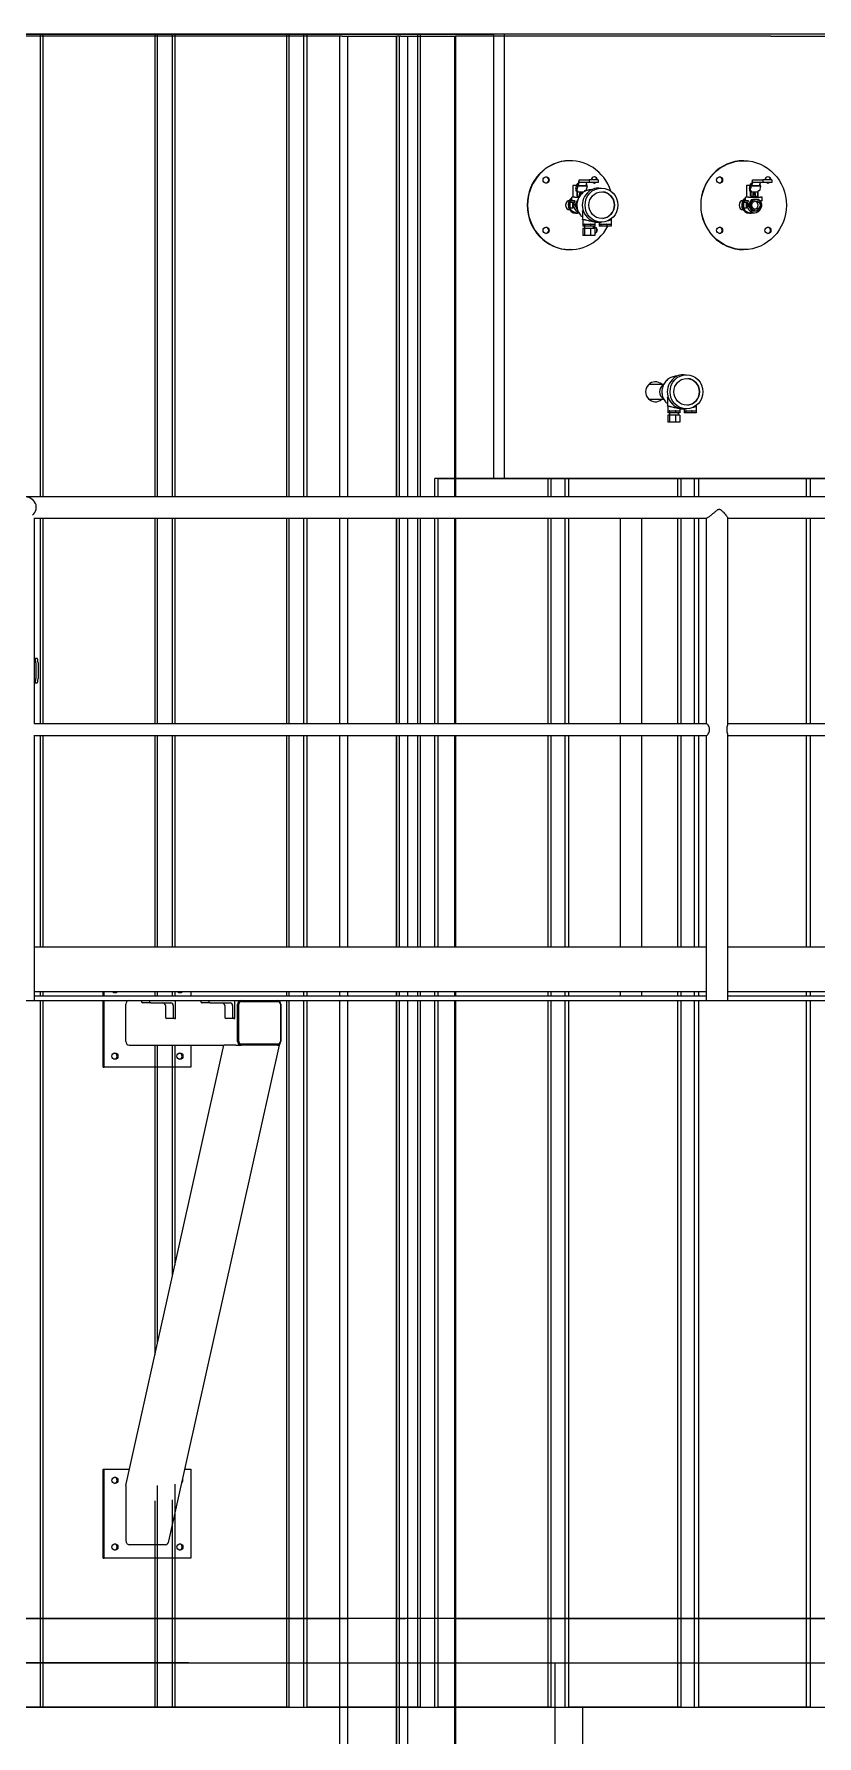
# Model space of a CAD drawing. Header units: millimetres. Extents: x -4172 to 126100, y -2 to 142133.
# Drawn here: x 58846 to 60608, y 45053 to 48883 of the extents above; entities that cross this region are included whole.
import ezdxf

# ---------------------------------------------------------------- set-up
doc = ezdxf.new("R2010")
doc.units = ezdxf.units.MM
doc.header["$LTSCALE"] = 100
doc.layers.add('Visible', color=7, linetype='Continuous', lineweight=25)

msp = doc.modelspace()

# ---------------------------------------------------------------- linework, layer by layer
at = {"layer": 'Visible'}
for p, q in [((70191.78, 48882.58), (48111.86, 48882.58)), ((48111.86, 48882.58), (59880.11, 48882.58)), ((59904.56, 48882.58), (48111.86, 48882.58)), ((59539.1, 48877.58), (58818.44, 48877.58)), ((59118.15, 48882.58), (58860.83, 48882.58)), ((58860.83, 48882.58), (58865.59, 48882.58)), ((58860.83, 47841.73), (58860.83, 48882.58)), ((58865.59, 48882.58), (59123.69, 48882.58)), ((58865.59, 48882.58), (58865.59, 47841.73)), ((59118.15, 48882.58), (59118.15, 47841.73)), ((59123.69, 48882.58), (59118.15, 48882.58)), ((59123.69, 47841.73), (59123.69, 48882.58)), ((59414.03, 48882.58), (59157.64, 48882.58)), ((59157.64, 48882.58), (59163.18, 48882.58)), ((59157.64, 47841.73), (59157.64, 48882.58)), ((59163.18, 48882.58), (59420.35, 48882.58)), ((59163.18, 48882.58), (59163.18, 47841.73)), ((59420.35, 48882.58), (59414.03, 48882.58)), ((59414.03, 48882.58), (59414.03, 47841.73)), ((59420.35, 47841.73), (59420.35, 48882.58)), ((59708.69, 48882.58), (59453.37, 48882.58)), ((59453.37, 48882.58), (59459.69, 48882.58)), ((59453.37, 47841.73), (59453.37, 48882.58)), ((59459.69, 48882.58), (59715.79, 48882.58)), ((59459.69, 48882.58), (59459.69, 47841.73)), ((59534.34, 47841.73), (59534.34, 48877.58)), ((59539.1, 48877.58), (59551.92, 48877.58)), ((59551.92, 48877.58), (59661.48, 48877.58)), ((59551.92, 47841.73), (59551.92, 48877.58)), ((59661.48, 48877.58), (59662.25, 48877.58)), ((59661.48, 47841.73), (59661.48, 48877.58)), ((59671.54, 48877.58), (59662.25, 48877.58)), ((59662.41, 47841.73), (59662.41, 48877.58)), ((59668.29, 47841.73), (59668.29, 48877.58)), ((59671.54, 48877.58), (59686.95, 48877.58)), ((59686.95, 48877.58), (59792.96, 48877.58)), ((59686.95, 47841.73), (59686.95, 48877.58)), ((59708.69, 48882.58), (59708.69, 47841.73)), ((59715.79, 48882.58), (59708.69, 48882.58)), ((59715.79, 47841.73), (59715.79, 48882.58)), ((59792.96, 48877.58), (59794.43, 48877.58)), ((59792.96, 47841.73), (59792.96, 48877.58)), ((60504.09, 48877.58), (59794.43, 48877.58)), ((59794.97, 47841.73), (59794.97, 48877.58)), ((59880.11, 48882.58), (59880.11, 47882.58)), ((59904.56, 48882.58), (59880.11, 48882.58)), ((59904.56, 47882.58), (59904.56, 48882.58)), ((60504.09, 48877.58), (60698.35, 48877.58)), ((60052.62, 48597.58), (60051.78, 48597.58)), ((60443.21, 48597.58), (60442.37, 48597.58)), ((60066.93, 48541.58), (60058.36, 48541.58)), ((60058.36, 48541.58), (60058.36, 48515.58)), ((60065.1, 48534.97), (60068.05, 48545.58)), ((60065.1, 48534.97), (60066.47, 48530.02)), ((60065.33, 48532.68), (60065.73, 48532.68)), ((60065.33, 48532.68), (60065.33, 48529.68)), ((60065.33, 48529.68), (60066.82, 48529.68)), ((60069.42, 48540.63), (60066.47, 48530.02)), ((60069.36, 48530.02), (60066.47, 48530.02)), ((60066.82, 48529.68), (60068.47, 48529.68)), ((60068.57, 48530.02), (60067.89, 48527.59)), ((60067.89, 48517.78), (60067.89, 48527.59)), ((60069.42, 48540.63), (60068.05, 48545.58)), ((60070.75, 48545.58), (60068.05, 48545.58)), ((60069.36, 48530.02), (60068.45, 48526.76)), ((60082.77, 48526.76), (60068.45, 48526.76)), ((60068.45, 48526.76), (60068.45, 48517.78)), ((60090.56, 48540.63), (60069.42, 48540.63)), ((60070.36, 48544.16), (60072.54, 48551.98)), ((60070.36, 48544.16), (60070.95, 48542.04)), ((60070.95, 48542.04), (60072.66, 48548.18)), ((60070.95, 48542.04), (60088.24, 48542.04)), ((60072.54, 48554.18), (60095.49, 48554.18)), ((60072.54, 48548.18), (60072.54, 48554.18)), ((60095.49, 48548.18), (60072.54, 48548.18)), ((60073.25, 48524.69), (60073.25, 48517.78)), ((60079.02, 48524.69), (60073.25, 48524.69)), ((60073.84, 48522.18), (60073.25, 48522.18)), ((60073.84, 48522.18), (60077.39, 48522.18)), ((60073.84, 48518.53), (60073.84, 48522.18)), ((60078.46, 48524.69), (60078.46, 48523.26)), ((60079.02, 48523.78), (60079.02, 48524.69)), ((60084.72, 48530.02), (60084.05, 48527.6)), ((60084.36, 48528.72), (60084.36, 48527.79)), ((60087.61, 48530.02), (60084.72, 48530.02)), ((60090.56, 48540.63), (60087.61, 48530.02)), ((60088.24, 48542.04), (60089.95, 48548.18)), ((60090.56, 48540.63), (60089.2, 48545.5)), ((60095.49, 48554.18), (60095.49, 48548.18)), ((60115.66, 48554.18), (60095.49, 48554.18)), ((60115.66, 48548.18), (60095.49, 48548.18)), ((60100.42, 48532.58), (60101.5, 48532.61)), ((60115.66, 48554.18), (60115.66, 48548.18)), ((60116.78, 48536.05), (60122.89, 48536.05)), ((60457.53, 48541.58), (60448.95, 48541.58)), ((60448.95, 48541.58), (60448.95, 48515.58)), ((60455.69, 48534.97), (60458.64, 48545.58)), ((60455.69, 48534.97), (60457.06, 48530.02)), ((60455.92, 48532.68), (60456.33, 48532.68)), ((60455.92, 48532.68), (60455.92, 48529.68)), ((60455.92, 48529.68), (60457.41, 48529.68)), ((60460.01, 48540.63), (60457.06, 48530.02)), ((60459.95, 48530.02), (60457.06, 48530.02)), ((60457.41, 48529.68), (60459.06, 48529.68)), ((60459.16, 48530.02), (60458.48, 48527.59)), ((60458.48, 48517.78), (60458.48, 48527.59)), ((60460.01, 48540.63), (60458.64, 48545.58)), ((60461.35, 48545.58), (60458.64, 48545.58)), ((60459.95, 48530.02), (60459.04, 48526.76)), ((60474.41, 48526.76), (60459.04, 48526.76)), ((60459.04, 48526.76), (60459.04, 48517.78)), ((60481.15, 48540.63), (60460.01, 48540.63)), ((60460.95, 48544.16), (60463.13, 48551.98)), ((60460.95, 48544.16), (60461.54, 48542.04)), ((60461.54, 48542.04), (60463.25, 48548.18)), ((60461.54, 48542.04), (60478.83, 48542.04)), ((60463.13, 48554.18), (60486.08, 48554.18)), ((60463.13, 48548.18), (60463.13, 48554.18)), ((60486.08, 48548.18), (60463.13, 48548.18)), ((60463.84, 48524.69), (60463.84, 48517.78)), ((60469.61, 48524.69), (60463.84, 48524.69)), ((60464.43, 48522.18), (60463.84, 48522.18)), ((60464.43, 48522.18), (60469.24, 48522.18)), ((60464.43, 48518.53), (60464.43, 48522.18)), ((60469.05, 48524.69), (60469.05, 48522.18)), ((60469.24, 48518.53), (60469.24, 48522.18)), ((60469.61, 48517.78), (60469.61, 48524.69)), ((60475.31, 48530.02), (60474.41, 48526.76)), ((60474.41, 48526.76), (60474.41, 48517.78)), ((60474.95, 48528.72), (60474.95, 48515.58)), ((60478.2, 48530.02), (60475.31, 48530.02)), ((60481.15, 48540.63), (60478.2, 48530.02)), ((60478.83, 48542.04), (60480.54, 48548.18)), ((60481.15, 48540.63), (60479.79, 48545.5)), ((60486.08, 48554.18), (60486.08, 48548.18)), ((60506.25, 48554.18), (60486.08, 48554.18)), ((60506.25, 48548.18), (60486.08, 48548.18)), ((60506.25, 48554.18), (60506.25, 48548.18)), ((60051.19, 48508.23), (60049.97, 48508.23)), ((60051.19, 48486.93), (60049.97, 48486.93)), ((60058.85, 48503.61), (60052.07, 48503.61)), ((60052.07, 48503.61), (60052.07, 48497.58)), ((60052.07, 48497.58), (60052.07, 48491.55)), ((60052.07, 48491.55), (60058.85, 48491.55)), ((60063.17, 48515.58), (60056.46, 48515.58)), ((60056.46, 48507.58), (60056.46, 48515.58)), ((60063.17, 48507.58), (60056.46, 48507.58)), ((60059.91, 48503.61), (60058.85, 48503.61)), ((60058.85, 48497.58), (60058.85, 48503.61)), ((60058.85, 48491.55), (60058.85, 48497.58)), ((60059.91, 48491.55), (60058.85, 48491.55)), ((60067.59, 48506.3), (60062.75, 48497.58)), ((60062.75, 48497.58), (60067.59, 48488.86)), ((60062.75, 48497.58), (60065.67, 48497.58)), ((60063.17, 48515.58), (60072.44, 48515.58)), ((60063.17, 48507.58), (60063.41, 48507.58)), ((60068.45, 48517.78), (60067.89, 48517.78)), ((60068.45, 48517.78), (60073.25, 48517.78)), ((60069.69, 48510.08), (60068.98, 48508.8)), ((60068.98, 48486.35), (60069.69, 48485.08)), ((60069.69, 48510.08), (60069.86, 48510.08)), ((60069.69, 48485.08), (60069.86, 48485.08)), ((60072.51, 48517.78), (60072.51, 48517.41)), ((60072.51, 48517.41), (60072.94, 48517.78)), ((60073.25, 48518.04), (60073.84, 48518.53)), ((60073.84, 48518.53), (60074.36, 48518.53)), ((60080.35, 48483.81), (60080.35, 48465.52)), ((60441.78, 48508.23), (60440.56, 48508.23)), ((60441.78, 48486.93), (60440.56, 48486.93)), ((60449.44, 48503.61), (60442.66, 48503.61)), ((60442.66, 48503.61), (60442.66, 48497.58)), ((60442.66, 48497.58), (60442.66, 48491.55)), ((60442.66, 48491.55), (60449.44, 48491.55)), ((60453.76, 48515.58), (60447.05, 48515.58)), ((60447.05, 48507.58), (60447.05, 48515.58)), ((60453.76, 48507.58), (60447.05, 48507.58)), ((60450.5, 48503.61), (60449.44, 48503.61)), ((60449.44, 48497.58), (60449.44, 48503.61)), ((60449.44, 48491.55), (60449.44, 48497.58)), ((60450.5, 48491.55), (60449.44, 48491.55)), ((60460.28, 48510.08), (60453.34, 48497.58)), ((60453.34, 48497.58), (60460.28, 48485.08)), ((60453.34, 48497.58), (60456.37, 48497.58)), ((60453.76, 48515.58), (60480.66, 48515.58)), ((60453.76, 48507.58), (60454, 48507.58)), ((60459.04, 48517.78), (60458.48, 48517.78)), ((60459.04, 48517.78), (60463.84, 48517.78)), ((60460.28, 48510.08), (60463.3, 48510.08)), ((60460.28, 48485.08), (60463.3, 48485.08)), ((60463.1, 48517.78), (60463.1, 48517.41)), ((60463.1, 48517.41), (60463.53, 48517.78)), ((60463.84, 48518.04), (60464.43, 48518.53)), ((60464.43, 48518.53), (60469.24, 48518.53)), ((60467.9, 48517.41), (60469.24, 48518.53)), ((60469.05, 48518.38), (60469.05, 48517.78)), ((60469.05, 48517.78), (60469.61, 48517.78)), ((60469.61, 48517.78), (60474.41, 48517.78)), ((60480.41, 48507.58), (60480.66, 48507.58)), ((60484.45, 48515.58), (60480.66, 48515.58)), ((60484.45, 48507.58), (60480.66, 48507.58)), ((60484.45, 48507.58), (60484.45, 48515.58)), ((60065.13, 48479.58), (60066.91, 48479.58)), ((60066.91, 48480.58), (60071.89, 48480.58)), ((60077.77, 48472.58), (60077.89, 48472.58)), ((60080.94, 48465.33), (60080.94, 48455.08)), ((60080.94, 48455.08), (60084.64, 48455.08)), ((60080.99, 48455.08), (60080.99, 48450.08)), ((60084.84, 48450.08), (60080.99, 48450.08)), ((60084.84, 48445.08), (60080.99, 48445.08)), ((60080.99, 48445.08), (60080.99, 48429.08)), ((60084.44, 48450.08), (60084.44, 48445.08)), ((60084.84, 48455.08), (60084.64, 48455.08)), ((60085.56, 48455.08), (60084.84, 48455.08)), ((60084.84, 48455.08), (60084.84, 48450.08)), ((60098.3, 48450.08), (60084.84, 48450.08)), ((60098.3, 48445.08), (60084.84, 48445.08)), ((60084.84, 48445.08), (60084.84, 48429.08)), ((60085.56, 48455.08), (60097.57, 48455.08)), ((60098.3, 48455.08), (60097.57, 48455.08)), ((60098.81, 48455.08), (60098.3, 48455.08)), ((60098.3, 48455.08), (60098.3, 48450.08)), ((60107.9, 48450.08), (60098.3, 48450.08)), ((60107.9, 48445.08), (60098.3, 48445.08)), ((60098.3, 48445.08), (60098.3, 48429.08)), ((60098.81, 48455.08), (60107.38, 48455.08)), ((60104.44, 48450.08), (60104.44, 48445.08)), ((60107.31, 48460.38), (60107.31, 48459.08)), ((60108.84, 48459.08), (60107.31, 48459.08)), ((60107.9, 48455.08), (60107.38, 48455.08)), ((60107.9, 48455.08), (60107.9, 48450.08)), ((60107.9, 48455.08), (60107.94, 48455.08)), ((60107.9, 48445.08), (60107.9, 48429.08)), ((60107.94, 48459.08), (60107.94, 48455.08)), ((60108.84, 48460.01), (60108.84, 48459.08)), ((60108.84, 48459.08), (60120.72, 48459.08)), ((60116.78, 48459.11), (60122.89, 48459.11)), ((60117.44, 48459.08), (60117.44, 48455.08)), ((60117.44, 48455.08), (60121.14, 48455.08)), ((60117.49, 48455.08), (60117.49, 48450.08)), ((60121.34, 48450.08), (60117.49, 48450.08)), ((60120.72, 48459.11), (60120.72, 48459.08)), ((60122.25, 48459.08), (60120.72, 48459.08)), ((60121.34, 48455.08), (60121.14, 48455.08)), ((60122.06, 48455.08), (60121.34, 48455.08)), ((60121.34, 48455.08), (60121.34, 48450.08)), ((60134.8, 48450.08), (60121.34, 48450.08)), ((60122.06, 48455.08), (60134.07, 48455.08)), ((60122.25, 48459.11), (60122.25, 48459.08)), ((60134.8, 48455.08), (60134.07, 48455.08)), ((60135.31, 48455.08), (60134.8, 48455.08)), ((60134.8, 48455.08), (60134.8, 48450.08)), ((60144.4, 48450.08), (60134.8, 48450.08)), ((60135.31, 48455.08), (60143.88, 48455.08)), ((60144.4, 48455.08), (60143.88, 48455.08)), ((60144.4, 48455.08), (60144.4, 48450.08)), ((60144.4, 48455.08), (60144.44, 48455.08)), ((60144.44, 48464.96), (60144.44, 48455.08)), ((60145.03, 48466.78), (60145.03, 48465.52)), ((60455.72, 48479.58), (60457.5, 48479.58)), ((60457.5, 48480.58), (60467.21, 48480.58)), ((60084.84, 48429.08), (60080.99, 48429.08)), ((60098.3, 48429.08), (60084.84, 48429.08)), ((60107.9, 48429.08), (60098.3, 48429.08)), ((60052.62, 48397.58), (60051.78, 48397.58)), ((60443.21, 48397.58), (60442.37, 48397.58)), ((60291.72, 48112.58), (60292.8, 48112.61)), ((60308.08, 48116.05), (60314.19, 48116.05)), ((60229.73, 48094.43), (60263.1, 48094.43)), ((60271.65, 48063.81), (60271.65, 48045.52)), ((60229.73, 48060.73), (60263.1, 48060.73)), ((60269.07, 48052.58), (60269.18, 48052.58)), ((60272.24, 48045.33), (60272.24, 48035.08)), ((60272.24, 48035.08), (60275.93, 48035.08)), ((60272.28, 48035.08), (60272.28, 48030.08)), ((60276.14, 48030.08), (60272.28, 48030.08)), ((60276.14, 48025.08), (60272.28, 48025.08)), ((60272.28, 48025.08), (60272.28, 48009.08)), ((60275.74, 48030.08), (60275.74, 48025.08)), ((60276.14, 48035.08), (60275.93, 48035.08)), ((60276.86, 48035.08), (60276.14, 48035.08)), ((60276.14, 48035.08), (60276.14, 48030.08)), ((60289.59, 48030.08), (60276.14, 48030.08)), ((60289.59, 48025.08), (60276.14, 48025.08)), ((60276.14, 48025.08), (60276.14, 48009.08)), ((60276.86, 48035.08), (60288.87, 48035.08)), ((60289.59, 48035.08), (60288.87, 48035.08)), ((60290.11, 48035.08), (60289.59, 48035.08)), ((60289.59, 48035.08), (60289.59, 48030.08)), ((60299.19, 48030.08), (60289.59, 48030.08)), ((60299.19, 48025.08), (60289.59, 48025.08)), ((60289.59, 48025.08), (60289.59, 48009.08)), ((60290.11, 48035.08), (60298.68, 48035.08)), ((60295.74, 48030.08), (60295.74, 48025.08)), ((60298.61, 48040.38), (60298.61, 48039.08)), ((60300.13, 48039.08), (60298.61, 48039.08)), ((60299.19, 48035.08), (60298.68, 48035.08)), ((60299.19, 48035.08), (60299.19, 48030.08)), ((60299.19, 48035.08), (60299.24, 48035.08)), ((60299.19, 48025.08), (60299.19, 48009.08)), ((60299.24, 48039.08), (60299.24, 48035.08)), ((60300.13, 48040.01), (60300.13, 48039.08)), ((60300.13, 48039.08), (60312.02, 48039.08)), ((60308.08, 48039.11), (60314.19, 48039.11)), ((60308.74, 48039.08), (60308.74, 48035.08)), ((60308.74, 48035.08), (60312.43, 48035.08)), ((60308.79, 48035.08), (60308.79, 48030.08)), ((60312.64, 48030.08), (60308.79, 48030.08)), ((60312.02, 48039.11), (60312.02, 48039.08)), ((60313.54, 48039.08), (60312.02, 48039.08)), ((60312.64, 48035.08), (60312.43, 48035.08)), ((60313.36, 48035.08), (60312.64, 48035.08)), ((60312.64, 48035.08), (60312.64, 48030.08)), ((60326.09, 48030.08), (60312.64, 48030.08)), ((60313.36, 48035.08), (60325.37, 48035.08)), ((60313.54, 48039.11), (60313.54, 48039.08)), ((60326.09, 48035.08), (60325.37, 48035.08)), ((60326.61, 48035.08), (60326.09, 48035.08)), ((60326.09, 48035.08), (60326.09, 48030.08)), ((60335.69, 48030.08), (60326.09, 48030.08)), ((60326.61, 48035.08), (60335.18, 48035.08)), ((60335.69, 48035.08), (60335.18, 48035.08)), ((60335.69, 48035.08), (60335.69, 48030.08)), ((60335.69, 48035.08), (60335.74, 48035.08)), ((60335.74, 48044.96), (60335.74, 48035.08)), ((60336.33, 48046.78), (60336.33, 48045.52)), ((60276.14, 48009.08), (60272.28, 48009.08)), ((60289.59, 48009.08), (60276.14, 48009.08)), ((60299.19, 48009.08), (60289.59, 48009.08)), ((59747.86, 47841.73), (59747.86, 47882.58)), ((60002, 47882.58), (59747.86, 47882.58)), ((59754.96, 47882.58), (59747.86, 47882.58)), ((59754.96, 47882.58), (59754.96, 47841.73)), ((59754.96, 47882.58), (60009.86, 47882.58)), ((61467.92, 47882.58), (59880.11, 47882.58)), ((59904.56, 47882.58), (59880.11, 47882.58)), ((59904.56, 47882.58), (61495.19, 47882.58)), ((60002, 47882.58), (60002, 47841.73)), ((60002, 47882.58), (60009.86, 47882.58)), ((60009.86, 47841.73), (60009.86, 47882.58)), ((60040.97, 47841.73), (60040.97, 47882.58)), ((60293.78, 47882.58), (60040.97, 47882.58)), ((60048.84, 47882.58), (60040.97, 47882.58)), ((60048.84, 47882.58), (60048.84, 47841.73)), ((60048.84, 47882.58), (60302.42, 47882.58)), ((60293.78, 47882.58), (60293.78, 47841.73)), ((60293.78, 47882.58), (60302.42, 47882.58)), ((60302.42, 47841.73), (60302.42, 47882.58)), ((60332.55, 47841.73), (60332.55, 47882.58)), ((60583.9, 47882.58), (60332.55, 47882.58)), ((60341.18, 47882.58), (60332.55, 47882.58)), ((60341.18, 47882.58), (60341.18, 47841.73)), ((60341.18, 47882.58), (60593.3, 47882.58)), ((60583.9, 47882.58), (60583.9, 47841.73)), ((60583.9, 47882.58), (60593.3, 47882.58)), ((60593.3, 47841.73), (60593.3, 47882.58)), ((58822.38, 47841.73), (61990.74, 47841.73)), ((58846.06, 47793.95), (58846.06, 47330.07)), ((58846.06, 47793.43), (60359.09, 47793.43)), ((58860.83, 47331.03), (58860.83, 47793.43)), ((58865.59, 47793.43), (58865.59, 47331.03)), ((59118.15, 47793.43), (59118.15, 47331.03)), ((59123.69, 47331.03), (59123.69, 47793.43)), ((59157.64, 47331.03), (59157.64, 47793.43)), ((59163.18, 47793.43), (59163.18, 47331.03)), ((59414.03, 47793.43), (59414.03, 47331.03)), ((59420.35, 47331.03), (59420.35, 47793.43)), ((59453.37, 47331.03), (59453.37, 47793.43)), ((59459.69, 47793.43), (59459.69, 47331.03)), ((59534.34, 47331.03), (59534.34, 47793.43)), ((59551.92, 47331.03), (59551.92, 47793.43)), ((59661.48, 47331.03), (59661.48, 47793.43)), ((59662.41, 47331.03), (59662.41, 47793.43)), ((59668.29, 47331.03), (59668.29, 47793.43)), ((59686.95, 47331.03), (59686.95, 47793.43)), ((59708.69, 47793.43), (59708.69, 47331.03)), ((59715.79, 47331.03), (59715.79, 47793.43)), ((59747.86, 47331.03), (59747.86, 47793.43)), ((59754.96, 47793.43), (59754.96, 47331.03)), ((59792.96, 47331.03), (59792.96, 47793.43)), ((59794.97, 47331.03), (59794.97, 47793.43)), ((60002, 47793.43), (60002, 47331.03)), ((60009.86, 47331.03), (60009.86, 47793.43)), ((60040.97, 47331.03), (60040.97, 47793.43)), ((60048.84, 47793.43), (60048.84, 47331.03)), ((60164.99, 47793.43), (60164.99, 47331.03)), ((60213.29, 47793.43), (60213.29, 47331.03)), ((60293.78, 47793.43), (60293.78, 47331.03)), ((60302.42, 47331.03), (60302.42, 47793.43)), ((60332.55, 47331.03), (60332.55, 47793.43)), ((60341.18, 47793.43), (60341.18, 47331.03)), ((60358.4, 47793.43), (60358.4, 47331.03)), ((60406.7, 47793.95), (60406.7, 47330.07)), ((60406.7, 47793.43), (61966.81, 47793.43)), ((60583.9, 47793.43), (60583.9, 47331.03)), ((60593.3, 47331.03), (60593.3, 47793.43)), ((58846.06, 47477.58), (58847.98, 47477.58)), ((58852.85, 47477.58), (58847.98, 47477.58)), ((58850.24, 47467.58), (58850.24, 47432.58)), ((58855.11, 47467.58), (58855.11, 47432.58)), ((58847.98, 47422.58), (58846.06, 47422.58)), ((58847.98, 47422.58), (58852.85, 47422.58)), ((58846.06, 47331.03), (60359.09, 47331.03)), ((58846.06, 47305.09), (58846.06, 46707.58)), ((58846.06, 47304.13), (60359.09, 47304.13)), ((58860.83, 46827.58), (58860.83, 47304.13)), ((58865.59, 47304.13), (58865.59, 46827.58)), ((59118.15, 47304.13), (59118.15, 46827.58)), ((59123.69, 46827.58), (59123.69, 47304.13)), ((59157.64, 46827.58), (59157.64, 47304.13)), ((59163.18, 47304.13), (59163.18, 46827.58)), ((59414.03, 47304.13), (59414.03, 46827.58)), ((59420.35, 46827.58), (59420.35, 47304.13)), ((59453.37, 46827.58), (59453.37, 47304.13)), ((59459.69, 47304.13), (59459.69, 46827.58)), ((59534.34, 46827.58), (59534.34, 47304.13)), ((59551.92, 46827.58), (59551.92, 47304.13)), ((59661.48, 46827.58), (59661.48, 47304.13)), ((59662.41, 46827.58), (59662.41, 47304.13)), ((59668.29, 46827.58), (59668.29, 47304.13)), ((59686.95, 46827.58), (59686.95, 47304.13)), ((59708.69, 47304.13), (59708.69, 46827.58)), ((59715.79, 46827.58), (59715.79, 47304.13)), ((59747.86, 46827.58), (59747.86, 47304.13)), ((59754.96, 47304.13), (59754.96, 46827.58)), ((59792.96, 46827.58), (59792.96, 47304.13)), ((59794.97, 46827.58), (59794.97, 47304.13)), ((60002, 47304.13), (60002, 46827.58)), ((60009.86, 46827.58), (60009.86, 47304.13)), ((60040.97, 46827.58), (60040.97, 47304.13)), ((60048.84, 47304.13), (60048.84, 46827.58)), ((60164.99, 47304.13), (60164.99, 46827.58)), ((60213.29, 47304.13), (60213.29, 46827.58)), ((60293.78, 47304.13), (60293.78, 46827.58)), ((60302.42, 46827.58), (60302.42, 47304.13)), ((60332.55, 46827.58), (60332.55, 47304.13)), ((60341.18, 47304.13), (60341.18, 46827.58)), ((60358.4, 47304.13), (60358.4, 46707.58)), ((60406.7, 47331.03), (61966.81, 47331.03)), ((60406.7, 47305.09), (60406.7, 46707.58)), ((60406.7, 47304.13), (61966.81, 47304.13)), ((60583.9, 47304.13), (60583.9, 46827.58)), ((60593.3, 46827.58), (60593.3, 47304.13)), ((60358.4, 46827.58), (58846.06, 46827.58)), ((61961.83, 46827.58), (60406.7, 46827.58)), ((60358.4, 46727.58), (58846.06, 46727.58)), ((58860.83, 46717.58), (58860.83, 46727.58)), ((58865.59, 46727.58), (58865.59, 46717.58)), ((59001.91, 46717.58), (59001.91, 46727.58)), ((59003.69, 46717.58), (59003.69, 46727.58)), ((59118.15, 46727.58), (59118.15, 46717.58)), ((59123.69, 46717.58), (59123.69, 46727.58)), ((59157.64, 46717.58), (59157.64, 46727.58)), ((59163.18, 46727.58), (59163.18, 46717.58)), ((59198.67, 46727.58), (59198.67, 46717.58)), ((59414.03, 46727.58), (59414.03, 46717.58)), ((59420.35, 46717.58), (59420.35, 46727.58)), ((59453.37, 46717.58), (59453.37, 46727.58)), ((59459.69, 46727.58), (59459.69, 46717.58)), ((59534.34, 46717.58), (59534.34, 46727.58)), ((59551.92, 46717.58), (59551.92, 46727.58)), ((59661.48, 46717.58), (59661.48, 46727.58)), ((59662.41, 46717.58), (59662.41, 46727.58)), ((59668.29, 46717.58), (59668.29, 46727.58)), ((59686.95, 46717.58), (59686.95, 46727.58)), ((59708.69, 46727.58), (59708.69, 46717.58)), ((59715.79, 46717.58), (59715.79, 46727.58)), ((59747.86, 46717.58), (59747.86, 46727.58)), ((59754.96, 46727.58), (59754.96, 46717.58)), ((59792.96, 46717.58), (59792.96, 46727.58)), ((59794.97, 46717.58), (59794.97, 46727.58)), ((60002, 46727.58), (60002, 46717.58)), ((60009.86, 46717.58), (60009.86, 46727.58)), ((60040.97, 46717.58), (60040.97, 46727.58)), ((60048.84, 46727.58), (60048.84, 46717.58)), ((60164.99, 46727.58), (60164.99, 46717.58)), ((60213.29, 46727.58), (60213.29, 46717.58)), ((60293.78, 46727.58), (60293.78, 46717.58)), ((60302.42, 46717.58), (60302.42, 46727.58)), ((60332.55, 46717.58), (60332.55, 46727.58)), ((60341.18, 46727.58), (60341.18, 46717.58)), ((61961.83, 46727.58), (60406.7, 46727.58)), ((60583.9, 46727.58), (60583.9, 46717.58)), ((60593.3, 46717.58), (60593.3, 46727.58)), ((58797.76, 46707.58), (58846.06, 46707.58)), ((60358.4, 46717.58), (58846.06, 46717.58)), ((58846.06, 46707.58), (60358.4, 46707.58)), ((58860.83, 45117.58), (58860.83, 46707.58)), ((58865.59, 46707.58), (58865.59, 45117.58)), ((59001.91, 46557.58), (59001.91, 46707.58)), ((59003.69, 46557.58), (59003.69, 46707.58)), ((59052.44, 46615.58), (59052.44, 46699.58)), ((59087.94, 46707.58), (59087.94, 46705.58)), ((59108.69, 46702.58), (59090.87, 46702.58)), ((59105.76, 46707.58), (59105.76, 46705.58)), ((59108.69, 46702.58), (59153.53, 46702.58)), ((59141.56, 46696.58), (59141.56, 46670.58)), ((59159.38, 46696.58), (59159.38, 46670.58)), ((59164.25, 46667.58), (59164.25, 46707.58)), ((59221.58, 46707.58), (59221.58, 46705.58)), ((59242.33, 46702.58), (59224.51, 46702.58)), ((59239.4, 46707.58), (59239.4, 46705.58)), ((59242.33, 46702.58), (59287.17, 46702.58)), ((59275.2, 46696.58), (59275.2, 46670.58)), ((59293.02, 46696.58), (59293.02, 46670.58)), ((59297.9, 46667.58), (59297.9, 46707.58)), ((59304.13, 46615.58), (59304.13, 46699.58)), ((59306.08, 46699.58), (59306.08, 46615.58)), ((59306.75, 46615.58), (59306.75, 46699.58)), ((59312.6, 46705.58), (59311.93, 46705.58)), ((59312.6, 46705.58), (59394.49, 46705.58)), ((59400.34, 46699.58), (59400.34, 46615.58)), ((59401.62, 46699.58), (59401.62, 46615.58)), ((59414.03, 46707.58), (59414.03, 45117.58)), ((59420.35, 45117.58), (59420.35, 46707.58)), ((59453.37, 45117.58), (59453.37, 46707.58)), ((59459.69, 46707.58), (59459.69, 45117.58)), ((59534.34, 43695.08), (59534.34, 46707.58)), ((59551.92, 43695.08), (59551.92, 46707.58)), ((59661.48, 43454.73), (59661.48, 46707.58)), ((59662.41, 43454.73), (59662.41, 46707.58)), ((59668.29, 43454.73), (59668.29, 46707.58)), ((59686.95, 43454.73), (59686.95, 46707.58)), ((59708.69, 46707.58), (59708.69, 45117.58)), ((59715.79, 45117.58), (59715.79, 46707.58)), ((59747.86, 45117.58), (59747.86, 46707.58)), ((59754.96, 46707.58), (59754.96, 45117.58)), ((59792.96, 43454.73), (59792.96, 46707.58)), ((59794.97, 43454.73), (59794.97, 46707.58)), ((60002, 46707.58), (60002, 45117.58)), ((60009.86, 45117.58), (60009.86, 46707.58)), ((60040.97, 45117.58), (60040.97, 46707.58)), ((60048.84, 46707.58), (60048.84, 45117.58)), ((60293.78, 46707.58), (60293.78, 45117.58)), ((60302.42, 45117.58), (60302.42, 46707.58)), ((60332.55, 45117.58), (60332.55, 46707.58)), ((60341.18, 46707.58), (60341.18, 45117.58)), ((60358.4, 46707.58), (60406.7, 46707.58)), ((61961.34, 46717.58), (60406.7, 46717.58)), ((60406.7, 46707.58), (61961.34, 46707.58)), ((60583.9, 46707.58), (60583.9, 45117.58)), ((60593.3, 45117.58), (60593.3, 46707.58)), ((59162.3, 46667.58), (59144.48, 46667.58)), ((59162.3, 46667.58), (59164.25, 46667.58)), ((59295.95, 46667.58), (59278.13, 46667.58)), ((59295.95, 46667.58), (59297.9, 46667.58)), ((59052.82, 45616.87), (59273.49, 46607.58)), ((59060.24, 46607.58), (59273.49, 46607.58)), ((59118.15, 46607.58), (59118.15, 45910.18)), ((59123.69, 45935.04), (59123.69, 46607.58)), ((59149.55, 45491.11), (59398.23, 46607.58)), ((59157.64, 46087.5), (59157.64, 46607.58)), ((59163.18, 46607.58), (59163.18, 46112.36)), ((59198.67, 46607.58), (59198.67, 46557.58)), ((59273.49, 46607.58), (59273.88, 46607.58)), ((59300.34, 46607.58), (59273.88, 46607.58)), ((59300.34, 46607.58), (59310.66, 46607.58)), ((59310.66, 46607.58), (59311.93, 46607.58)), ((59311.93, 46609.58), (59312.6, 46609.58)), ((59393.82, 46607.58), (59311.93, 46607.58)), ((59394.49, 46609.58), (59312.6, 46609.58)), ((59393.82, 46607.58), (59398.23, 46607.58)), ((59001.91, 46557.58), (59003.69, 46557.58)), ((59198.67, 46557.58), (59003.69, 46557.58)), ((59001.91, 45653.28), (59003.69, 45653.28)), ((59001.91, 45453.28), (59001.91, 45653.28)), ((59003.69, 45453.28), (59003.69, 45653.28)), ((59003.69, 45653.28), (59060.93, 45653.28)), ((59185.67, 45653.28), (59198.67, 45653.28)), ((59198.67, 45653.28), (59198.67, 45453.28)), ((59052.44, 45613.39), (59052.44, 45494.59)), ((59123.69, 45117.58), (59123.69, 45616.85)), ((59163.18, 45619.48), (59163.18, 45117.58)), ((59118.15, 45581.92), (59118.15, 45117.58)), ((59157.64, 45117.58), (59157.64, 45584.55)), ((59142.13, 45483.28), (59060.24, 45483.28)), ((59001.91, 45453.28), (59003.69, 45453.28)), ((59198.67, 45453.28), (59003.69, 45453.28)), ((58774.07, 45317.58), (59550.42, 45317.58)), ((62575.22, 45317.58), (58806.79, 45317.58)), ((59661.72, 45317.58), (59682.06, 45317.58)), ((59793.13, 45317.58), (61593.42, 45317.58)), ((58720.55, 45217.58), (60018.6, 45217.58)), ((59193.56, 45217.58), (58720.55, 45217.58)), ((60018.6, 42817.58), (60018.6, 45217.58)), ((60018.6, 45217.58), (65037.92, 45217.58)), ((58787.31, 45117.58), (60081.19, 45117.58)), ((59193.56, 45117.58), (58787.31, 45117.58)), ((58860.83, 45117.58), (58865.59, 45117.58)), ((58860.83, 45117.58), (59118.15, 45117.58)), ((59123.69, 45117.58), (58865.59, 45117.58)), ((59123.69, 45117.58), (59118.15, 45117.58)), ((59157.64, 45117.58), (59163.18, 45117.58)), ((59157.64, 45117.58), (59414.03, 45117.58)), ((59420.35, 45117.58), (59163.18, 45117.58)), ((59420.35, 45117.58), (59414.03, 45117.58)), ((59453.37, 45117.58), (59459.69, 45117.58)), ((59453.37, 45117.58), (59708.69, 45117.58)), ((59715.79, 45117.58), (59459.69, 45117.58)), ((59715.79, 45117.58), (59708.69, 45117.58)), ((59747.86, 45117.58), (59754.96, 45117.58)), ((59747.86, 45117.58), (60002, 45117.58)), ((60009.86, 45117.58), (59754.96, 45117.58)), ((60009.86, 45117.58), (60002, 45117.58)), ((60040.97, 45117.58), (60293.78, 45117.58)), ((60040.97, 45117.58), (60048.84, 45117.58)), ((60302.42, 45117.58), (60048.84, 45117.58)), ((60081.19, 42817.58), (60081.19, 45117.58)), ((60081.19, 45117.58), (64911.1, 45117.58)), ((60302.42, 45117.58), (60293.78, 45117.58)), ((60332.55, 45117.58), (60341.18, 45117.58)), ((60332.55, 45117.58), (60583.9, 45117.58)), ((60593.3, 45117.58), (60341.18, 45117.58)), ((60593.3, 45117.58), (60583.9, 45117.58))]:
    msp.add_line(p, q, dxfattribs=at)
msp.add_arc((57036.78, 37769.16), 17108.42, 40.510533, 105.020452, dxfattribs=at)
for centre, major_axis, ratio, start_param, end_param in [((60052.62, 48497.58), (0, 100), 0.9605429, 5.0360516, 10.5006103), ((60051.78, 48497.58), (0, -100), 0.9605429, 3.1415927, 6.2831853), ((59997.44, 48554.15), (0, -7), 0.9605429, 0.0620878, 3.0795048), ((60106.95, 48554.15), (0, 7), 0.9605429, 4.7168829, 7.8494877), ((60106.12, 48554.15), (0, 7), 0.9605429, 4.7168829, 6.2210975), ((60442.37, 48497.58), (0, -100), 0.9605429, 3.1415927, 6.2831853), ((60388.04, 48554.15), (0, -7), 0.9605429, 0.0620878, 3.0795048), ((60497.54, 48554.15), (0, 7), 0.9605429, 4.7168829, 7.8494877), ((60496.71, 48554.15), (0, 7), 0.9605429, 4.7168829, 6.2210975), ((60066.82, 48535.68), (0, -6), 0.2781319, 0, 0.3398369), ((60116.78, 48497.58), (0, 38.47), 0.9605429, 0, 3.1415927), ((60106.95, 48554.15), (0, -7), 0.9605429, 5.7334234, 6.8329472), ((60106.12, 48554.15), (0, -7), 0.9605429, 0.0620878, 0.5497619), ((60123.14, 48497.58), (0, -30), 0.9605429, 0.0874474, 3.0541452), ((60457.41, 48535.68), (0, -6), 0.2781319, 0, 0.3398369), ((60497.54, 48554.15), (0, -7), 0.9605429, 5.7334234, 6.8329472), ((60496.71, 48554.15), (0, -7), 0.9605429, 0.0620878, 0.5497619), ((60052.62, 48497.58), (0, -11), 0.9605429, 3.2577303, 6.1670477), ((60065.13, 48497.58), (0, -18), 0.9605429, 3.6669326, 6.2831853), ((60066.91, 48497.58), (0, -18), 0.9605429, 3.7906815, 6.5817429), ((60066.91, 48497.58), (0, -17), 0.9605429, 3.8361134, 6.2831853), ((60075.18, 48497.58), (0, -17), 0.9605429, 4.3497265, 4.712389), ((60075.18, 48497.58), (0, -17), 0.9605429, 4.712389, 5.0750515), ((60076.62, 48497.58), (0, -17), 0.9605429, 4.0835141, 5.9598827), ((60084.88, 48497.58), (0, -20), 0.9605429, 4.0404149, 5.384363), ((60071.36, 48514.43), (13, 0.89), 0.223646, 1.3818909, 1.467145), ((60443.21, 48497.58), (0, -11), 0.9605429, 3.2577303, 6.1670477), ((60455.72, 48497.58), (0, -18), 0.9605429, 3.6669326, 6.2831853), ((60457.5, 48497.58), (0, -18), 0.9605429, 3.7906815, 6.6180815), ((60457.5, 48497.58), (0, -17), 0.9605429, 3.8361134, 6.2831853), ((60465.77, 48497.58), (0, -17), 0.9605429, 4.3497265, 4.712389), ((60465.77, 48497.58), (0, -17), 0.9605429, 4.712389, 5.0750515), ((60467.21, 48497.58), (0, -17), 0.9605429, 4.0835141, 7.7774979), ((60470.55, 48497.58), (0, -12.5), 0.9605429, 4.1887902, 5.2359878), ((60470.55, 48497.58), (0, 12.5), 0.9605429, 0, 1.0471976), ((60470.55, 48497.58), (0, -12.5), 0.9605429, 5.2359878, 6.2831853), ((60461.95, 48514.43), (13, 0.89), 0.223646, 1.0801186, 1.467145), ((60466.37, 48497.58), (0, -9.43), 0.9605429, 0.1201408, 3.0214519), ((60470.55, 48497.58), (0, 12.5), 0.9605429, 5.2359878, 6.2831853), ((60470.55, 48497.58), (0, -12.5), 0.9605429, 0, 1.0471976), ((60467.21, 48497.58), (0, -17), 0.9605429, 1.64728, 2.1996713), ((60470.55, 48497.58), (0, 12.5), 0.9605429, 4.1887902, 5.2359878), ((59997.44, 48441.01), (0, -7), 0.9605429, 0.0620878, 3.0795048), ((60116.84, 48560.08), (3.13, 99.95), 0.9604698, 2.9805305, 3.0659439), ((60106.95, 48441.01), (0, 7), 0.9605429, 3.2823255, 6.6658028), ((60106.12, 48441.01), (0, -7), 0.9605429, 0.267545, 3.0795048), ((60114.78, 48560.08), (0, -100), 0.9605429, 6.2053565, 6.2059051), ((60388.04, 48441.01), (0, -7), 0.9605429, 0.0620878, 3.0795048), ((60496.71, 48441.01), (0, -7), 0.9605429, 0.0620878, 3.0795048), ((60244.29, 48077.58), (0, 22.5), 0.9764766, 5.5587728, 10.1491905), ((60308.08, 48077.58), (0, 38.47), 0.9605429, 0, 3.1415927), ((60314.43, 48077.58), (0, -30), 0.9605429, 0.0874474, 3.0541452), ((60269.5, 48077.58), (0, -16.85), 0.9605429, 3.6087424, 5.8160356), ((60308.14, 48140.08), (3.13, 99.95), 0.9604698, 2.9805305, 3.0659439), ((60306.07, 48140.08), (0, -100), 0.9605429, 6.2053565, 6.2059051), ((58822.38, 47817.58), (28.91, 0), 0.835436, 5.4754984, 7.8539816), ((58847.98, 47467.58), (0, 10), 0.2268347, 4.712389, 6.2831853), ((58852.85, 47467.58), (0, 10), 0.2268347, 4.712389, 6.2831853), ((58847.98, 47432.58), (0, -10), 0.2268347, 0, 1.5707963), ((58852.85, 47432.58), (0, -10), 0.2268347, 0, 1.5707963), ((59028.07, 46732.58), (0, -7), 0.9748782, 5.5079919, 7.0583787), ((59026.28, 46732.58), (0, -7), 0.9748782, 0.1309329, 0.7751934), ((59174.3, 46732.58), (0, -7), 0.9748782, 5.5079919, 7.0583787), ((59172.52, 46732.58), (0, -7), 0.9748782, 0.1309329, 0.7751934), ((59060.24, 46699.58), (0, 8), 0.9748782, 0, 1.5707963), ((59090.87, 46705.58), (0, -3), 0.9748782, 4.712389, 6.2831853), ((59108.69, 46705.58), (0, -3), 0.9748782, 4.712389, 6.2831853), ((59135.71, 46696.58), (0, 6), 0.9748782, 4.712389, 6.2831853), ((59153.53, 46696.58), (0, 6), 0.9748782, 4.712389, 6.2831853), ((59224.51, 46705.58), (0, -3), 0.9748782, 4.712389, 6.2831853), ((59242.33, 46705.58), (0, -3), 0.9748782, 4.712389, 6.2831853), ((59269.35, 46696.58), (0, 6), 0.9748782, 4.712389, 6.2831853), ((59287.17, 46696.58), (0, 6), 0.9748782, 4.712389, 6.2831853), ((59311.93, 46699.58), (0, 8), 0.9748782, 0, 1.5707963), ((59311.93, 46699.58), (0, 6), 0.9748782, 0, 1.5707963), ((59312.6, 46699.58), (0, 6), 0.9748782, 0, 1.5707963), ((59393.82, 46699.58), (0, 8), 0.9748782, 4.712389, 6.2831853), ((59394.49, 46699.58), (0, 6), 0.9748782, 4.712389, 6.2831853), ((59144.48, 46670.58), (0, -3), 0.9748782, 4.712389, 6.2831853), ((59162.3, 46670.58), (0, -3), 0.9748782, 4.712389, 6.2831853), ((59278.13, 46670.58), (0, -3), 0.9748782, 4.712389, 6.2831853), ((59295.95, 46670.58), (0, -3), 0.9748782, 4.712389, 6.2831853), ((59060.24, 46615.58), (0, -8), 0.9748782, 4.712389, 6.2831853), ((59311.93, 46615.58), (0, -8), 0.9748782, 4.712389, 6.2831853), ((59311.93, 46615.58), (0, -6), 0.9748782, 4.712389, 6.2831853), ((59312.6, 46615.58), (0, -6), 0.9748782, 4.712389, 6.2831853), ((59393.82, 46615.58), (0, -8), 0.9748782, 0, 1.5707963), ((59394.49, 46615.58), (0, -6), 0.9748782, 0, 1.5707963), ((59026.28, 46582.58), (0, -7), 0.9748782, 0.1309329, 3.0106598), ((59172.52, 46582.58), (0, -7), 0.9748782, 0.1309329, 3.0106598), ((59026.28, 45628.28), (0, -7), 0.9748782, 0.1309329, 3.0106598), ((59060.24, 45613.39), (0, -11.31), 0.689343, 4.3998608, 4.712389), ((59174.3, 45628.28), (0, -7), 0.9748782, 0.7524831, 1.939864), ((59026.28, 45478.28), (0, -7), 0.9748782, 0.1309329, 3.0106598), ((59060.24, 45494.59), (0, 11.31), 0.689343, 1.5707963, 3.1415927), ((59142.13, 45494.59), (0, 11.31), 0.689343, 3.1415927, 4.3998608), ((59172.52, 45478.28), (0, -7), 0.9748782, 0.1309329, 3.0106598)]:
    msp.add_ellipse(centre, major_axis=major_axis, ratio=ratio, start_param=start_param, end_param=end_param, dxfattribs=at)
for centre, major_axis, ratio in [((59998.28, 48554.15), (0, -7), 0.9605429), ((60443.21, 48497.58), (0, 100), 0.9605429), ((60388.87, 48554.15), (0, -7), 0.9605429), ((60122.89, 48497.58), (0, -38.47), 0.9605429), ((60123.3, 48497.58), (0, -29.99), 0.9605429), ((60470.55, 48497.58), (0, 9.9), 0.9605429), ((59998.28, 48441.01), (0, 7), 0.9605429), ((60388.87, 48441.01), (0, 7), 0.9605429), ((60497.54, 48441.01), (0, 7), 0.9605429), ((60314.19, 48077.58), (0, -38.47), 0.9605429), ((60314.6, 48077.58), (0, -29.99), 0.9605429), ((59028.07, 46582.58), (0, -7), 0.9748782), ((59174.3, 46582.58), (0, -7), 0.9748782), ((59028.07, 45628.28), (0, -7), 0.9748782), ((59028.07, 45478.28), (0, -7), 0.9748782), ((59174.3, 45478.28), (0, -7), 0.9748782)]:
    msp.add_ellipse(centre, major_axis=major_axis, ratio=ratio, dxfattribs=at)
for points, knots in [([(60100.42, 48532.58), (60096.83, 48532.46), (60093.26, 48531.75), (60086.51, 48529.21), (60083.34, 48527.38), (60077.69, 48522.77), (60075.23, 48520), (60071.25, 48513.77), (60069.75, 48510.33), (60067.86, 48503.1), (60067.48, 48499.33), (60067.9, 48491.85), (60068.69, 48488.14), (60071.36, 48481.17), (60073.24, 48477.91), (60076.27, 48474.18), (60077, 48473.36), (60077.77, 48472.58)], [3.1717359, 3.1717359, 3.1717359, 3.1717359, 3.4885502, 3.4885502, 3.806192, 3.806192, 4.1256108, 4.1256108, 4.4469075, 4.4469075, 4.7694809, 4.7694809, 5.0923852, 5.0923852, 5.414602, 5.414602, 5.510245, 5.510245, 5.510245, 5.510245]), ([(60080.35, 48483.81), (60080.35, 48484.21), (60080.39, 48484.59), (60080.61, 48485.04), (60080.76, 48485.14), (60081.15, 48485.06), (60081.38, 48484.89), (60081.81, 48484.48), (60082, 48484.28), (60082.19, 48484.05)], [0.8013867, 0.8013867, 0.8013867, 0.8013867, 1.06189235, 1.06189235, 1.28667365, 1.28667365, 1.49849294, 1.49849294, 1.64061757, 1.64061757, 1.64061757, 1.64061757]), ([(60080.94, 48464.96), (60080.62, 48465.15), (60080.42, 48465.32), (60080.29, 48465.63), (60080.49, 48465.72), (60081.48, 48465.7), (60082.31, 48465.58), (60084.57, 48465.11), (60086, 48464.77), (60089.26, 48463.97), (60091.07, 48463.52), (60094.75, 48462.66), (60096.59, 48462.26), (60098.35, 48461.9)], [-3.0703207, -3.0703207, -3.0703207, -3.0703207, -2.7249719, -2.7249719, -2.2374266, -2.2374266, -1.7027674, -1.7027674, -1.1397398, -1.1397398, -0.5606326, -0.5606326, 0, 0, 0, 0]), ([(60080.94, 48465.33), (60080.95, 48465.45), (60081.13, 48465.51), (60081.95, 48465.51), (60082.78, 48465.39), (60085, 48464.94), (60086.4, 48464.61), (60089.35, 48463.9), (60091.1, 48463.47), (60094.7, 48462.64), (60096.55, 48462.23), (60099.81, 48461.58), (60101.45, 48461.28), (60104.27, 48460.81), (60105.45, 48460.64), (60106.68, 48460.47), (60107.04, 48460.42), (60107.31, 48460.38)], [11.9687014, 11.9687014, 11.9687014, 11.9687014, 12.3373292, 12.3373292, 12.8467489, 12.8467489, 13.3561686, 13.3561686, 13.8808839, 13.8808839, 14.4055991, 14.4055991, 14.9194863, 14.9194863, 15.4333734, 15.4333734, 15.6904135, 15.6904135, 15.6904135, 15.6904135]), ([(60138.69, 48462.8), (60138.96, 48462.88), (60139.22, 48462.95), (60140.86, 48463.42), (60142.03, 48463.84), (60143.85, 48464.6), (60144.49, 48464.95), (60144.96, 48465.34), (60145.03, 48465.44), (60145.03, 48465.52)], [-2.769332, -2.769332, -2.769332, -2.769332, -2.6702293, -2.6702293, -2.1390184, -2.1390184, -1.6018016, -1.6018016, -1.3473002, -1.3473002, -1.3473002, -1.3473002]), ([(60291.72, 48112.58), (60288.13, 48112.46), (60284.56, 48111.75), (60277.81, 48109.21), (60274.64, 48107.38), (60268.99, 48102.77), (60266.52, 48100), (60262.55, 48093.77), (60261.05, 48090.33), (60259.16, 48083.1), (60258.78, 48079.33), (60259.19, 48071.85), (60259.98, 48068.14), (60262.66, 48061.17), (60264.54, 48057.91), (60267.57, 48054.18), (60268.3, 48053.36), (60269.07, 48052.58)], [3.1717359, 3.1717359, 3.1717359, 3.1717359, 3.4885502, 3.4885502, 3.806192, 3.806192, 4.1256108, 4.1256108, 4.4469075, 4.4469075, 4.7694809, 4.7694809, 5.0923852, 5.0923852, 5.414602, 5.414602, 5.510245, 5.510245, 5.510245, 5.510245]), ([(60271.65, 48063.81), (60271.65, 48064.21), (60271.69, 48064.59), (60271.91, 48065.04), (60272.05, 48065.14), (60272.45, 48065.06), (60272.68, 48064.89), (60273.11, 48064.48), (60273.29, 48064.28), (60273.48, 48064.05)], [0.8013867, 0.8013867, 0.8013867, 0.8013867, 1.06189235, 1.06189235, 1.28667365, 1.28667365, 1.49849294, 1.49849294, 1.64061757, 1.64061757, 1.64061757, 1.64061757]), ([(60272.24, 48044.96), (60271.91, 48045.15), (60271.72, 48045.32), (60271.59, 48045.63), (60271.78, 48045.72), (60272.78, 48045.7), (60273.61, 48045.58), (60275.87, 48045.11), (60277.3, 48044.77), (60280.56, 48043.97), (60282.37, 48043.52), (60286.05, 48042.66), (60287.89, 48042.26), (60289.65, 48041.9)], [-3.0703207, -3.0703207, -3.0703207, -3.0703207, -2.7249719, -2.7249719, -2.2374266, -2.2374266, -1.7027674, -1.7027674, -1.1397398, -1.1397398, -0.5606326, -0.5606326, 0, 0, 0, 0]), ([(60272.24, 48045.33), (60272.24, 48045.45), (60272.43, 48045.51), (60273.24, 48045.51), (60274.07, 48045.39), (60276.3, 48044.94), (60277.7, 48044.61), (60280.64, 48043.9), (60282.4, 48043.47), (60286, 48042.64), (60287.84, 48042.23), (60291.11, 48041.58), (60292.75, 48041.28), (60295.57, 48040.81), (60296.75, 48040.64), (60297.98, 48040.47), (60298.34, 48040.42), (60298.61, 48040.38)], [11.9687014, 11.9687014, 11.9687014, 11.9687014, 12.3373292, 12.3373292, 12.8467489, 12.8467489, 13.3561686, 13.3561686, 13.8808839, 13.8808839, 14.4055991, 14.4055991, 14.9194863, 14.9194863, 15.4333734, 15.4333734, 15.6904135, 15.6904135, 15.6904135, 15.6904135]), ([(60329.99, 48042.8), (60330.26, 48042.88), (60330.52, 48042.95), (60332.15, 48043.42), (60333.32, 48043.84), (60335.15, 48044.6), (60335.79, 48044.95), (60336.25, 48045.34), (60336.33, 48045.44), (60336.33, 48045.52)], [-2.769332, -2.769332, -2.769332, -2.769332, -2.6702293, -2.6702293, -2.1390184, -2.1390184, -1.6018016, -1.6018016, -1.3473002, -1.3473002, -1.3473002, -1.3473002]), ([(60359.09, 47793.43), (60359.29, 47793.43), (60359.52, 47793.47), (60360.31, 47793.71), (60360.97, 47794.01), (60362.5, 47794.87), (60363.38, 47795.43), (60365.26, 47796.73), (60366.27, 47797.46), (60368.87, 47799.44), (60370.57, 47800.81), (60374.04, 47803.68), (60375.8, 47805.18), (60379.25, 47808.09), (60380.9, 47809.5), (60383.36, 47811.36), (60384.16, 47811.93), (60385.45, 47812.64), (60385.88, 47812.86), (60386.83, 47813.19), (60387.34, 47813.31), (60387.93, 47813.31), (60388.51, 47813.31), (60389.01, 47813.19), (60389.93, 47812.86), (60390.35, 47812.64), (60391.56, 47811.93), (60392.3, 47811.36), (60394.51, 47809.5), (60395.94, 47808.09), (60398.72, 47805.18), (60400.06, 47803.68), (60402.48, 47800.81), (60403.56, 47799.44), (60404.98, 47797.46), (60405.47, 47796.73), (60406.22, 47795.43), (60406.49, 47794.87), (60406.67, 47794.25), (60406.7, 47794.09), (60406.7, 47793.95)], [-4.4648465, -4.4648465, -4.4648465, -4.4648465, -4.2263484, -4.2263484, -3.7746161, -3.7746161, -3.3228838, -3.3228838, -2.8711515, -2.8711515, -2.1533636, -2.1533636, -1.4355758, -1.4355758, -0.7177879, -0.7177879, -0.3588939, -0.3588939, -0.179447, -0.179447, 0, 0, 0, 0.179447, 0.179447, 0.3588939, 0.3588939, 0.7177879, 0.7177879, 1.4355758, 1.4355758, 2.1533636, 2.1533636, 2.8711515, 2.8711515, 3.3228838, 3.3228838, 3.7746161, 3.7746161, 3.97182, 3.97182, 3.97182, 3.97182]), ([(60359.09, 47304.13), (60359.3, 47304.13), (60359.56, 47304.21), (60360.17, 47304.57), (60360.52, 47304.83), (60361.65, 47305.87), (60362.51, 47306.91), (60364.06, 47309.25), (60364.85, 47310.73), (60365.71, 47313.2), (60365.94, 47314.07), (60366.25, 47315.82), (60366.33, 47316.71), (60366.33, 47318.45), (60366.25, 47319.34), (60365.94, 47321.09), (60365.71, 47321.96), (60364.85, 47324.43), (60364.06, 47325.91), (60362.51, 47328.25), (60361.65, 47329.28), (60360.52, 47330.33), (60360.17, 47330.59), (60359.56, 47330.94), (60359.3, 47331.03), (60359.09, 47331.03)], [2.0742745, 2.0742745, 2.0742745, 2.0742745, 2.3346052, 2.3346052, 2.5949359, 2.5949359, 3.1155974, 3.1155974, 3.6373813, 3.6373813, 3.8982733, 3.8982733, 4.1591653, 4.1591653, 4.4200573, 4.4200573, 4.6809493, 4.6809493, 5.2027333, 5.2027333, 5.7233947, 5.7233947, 5.9837254, 5.9837254, 6.2440562, 6.2440562, 6.2440562, 6.2440562]), ([(60406.7, 47330.07), (60406.7, 47330.04), (60406.7, 47330.01), (60406.68, 47329.28), (60406.48, 47328.25), (60405.97, 47325.91), (60405.63, 47324.43), (60405.23, 47321.96), (60405.12, 47321.09), (60404.96, 47319.34), (60404.92, 47318.45), (60404.92, 47316.71), (60404.96, 47315.82), (60405.12, 47314.07), (60405.23, 47313.2), (60405.63, 47310.73), (60405.97, 47309.25), (60406.48, 47306.91), (60406.68, 47305.87), (60406.7, 47305.15), (60406.7, 47305.12), (60406.7, 47305.09)], [2.5715597, 2.5715597, 2.5715597, 2.5715597, 2.5949359, 2.5949359, 3.1155974, 3.1155974, 3.6373813, 3.6373813, 3.8982733, 3.8982733, 4.1591653, 4.1591653, 4.4200573, 4.4200573, 4.6809493, 4.6809493, 5.2027333, 5.2027333, 5.7233947, 5.7233947, 5.7467709, 5.7467709, 5.7467709, 5.7467709])]:
    msp.add_open_spline(points, degree=3, knots=knots, dxfattribs=at)
for points, weights in [([(60460.15, 48503.83), (60458.54, 48500.93), (60456.37, 48497.58)], [1.90066641994, 1.90066641994, 1.76420471066]), ([(60456.37, 48497.58), (60458.54, 48494.23), (60460.15, 48491.33)], [1.76420471066, 1.90066641994, 1.90066641994]), ([(60463.3, 48510.08), (60461.76, 48506.73), (60460.15, 48503.83)], [1.76420471066, 1.90066641994, 1.90066641994]), ([(60460.15, 48491.33), (60461.76, 48488.43), (60463.3, 48485.08)], [1.90066641994, 1.90066641994, 1.76420471066]), ([(60470.55, 48510.08), (60467.33, 48510.08), (60463.3, 48510.08)], [1.90066641994, 1.90066641994, 1.76420471066]), ([(60463.3, 48485.08), (60467.33, 48485.08), (60470.55, 48485.08)], [1.76420471066, 1.90066641994, 1.90066641994]), ([(60477.17, 48510.08), (60473.76, 48510.08), (60470.55, 48510.08)], [1.76420471066, 1.90066641994, 1.90066641994]), ([(60470.55, 48485.08), (60473.76, 48485.08), (60477.17, 48485.08)], [1.90066641994, 1.90066641994, 1.76420471066]), ([(60480.94, 48503.83), (60479.34, 48506.73), (60477.17, 48510.08)], [1.90066641994, 1.90066641994, 1.76420471066]), ([(60477.17, 48485.08), (60479.34, 48488.43), (60480.94, 48491.33)], [1.76420471066, 1.90066641994, 1.90066641994]), ([(60484.1, 48497.58), (60482.55, 48500.93), (60480.94, 48503.83)], [1.76420471066, 1.90066641994, 1.90066641994]), ([(60480.94, 48491.33), (60482.55, 48494.23), (60484.1, 48497.58)], [1.90066641994, 1.90066641994, 1.76420471066]), ([(60077.89, 48472.58), (60079.12, 48472.58), (60080.35, 48472.58)], [1, 1.00000796121, 1.00001322156]), ([(60269.18, 48052.58), (60270.41, 48052.58), (60271.65, 48052.58)], [1, 1.00000796121, 1.00001322156])]:
    msp.add_rational_spline(points, weights, degree=2, dxfattribs=at)

doc.saveas('drawing.dxf')
